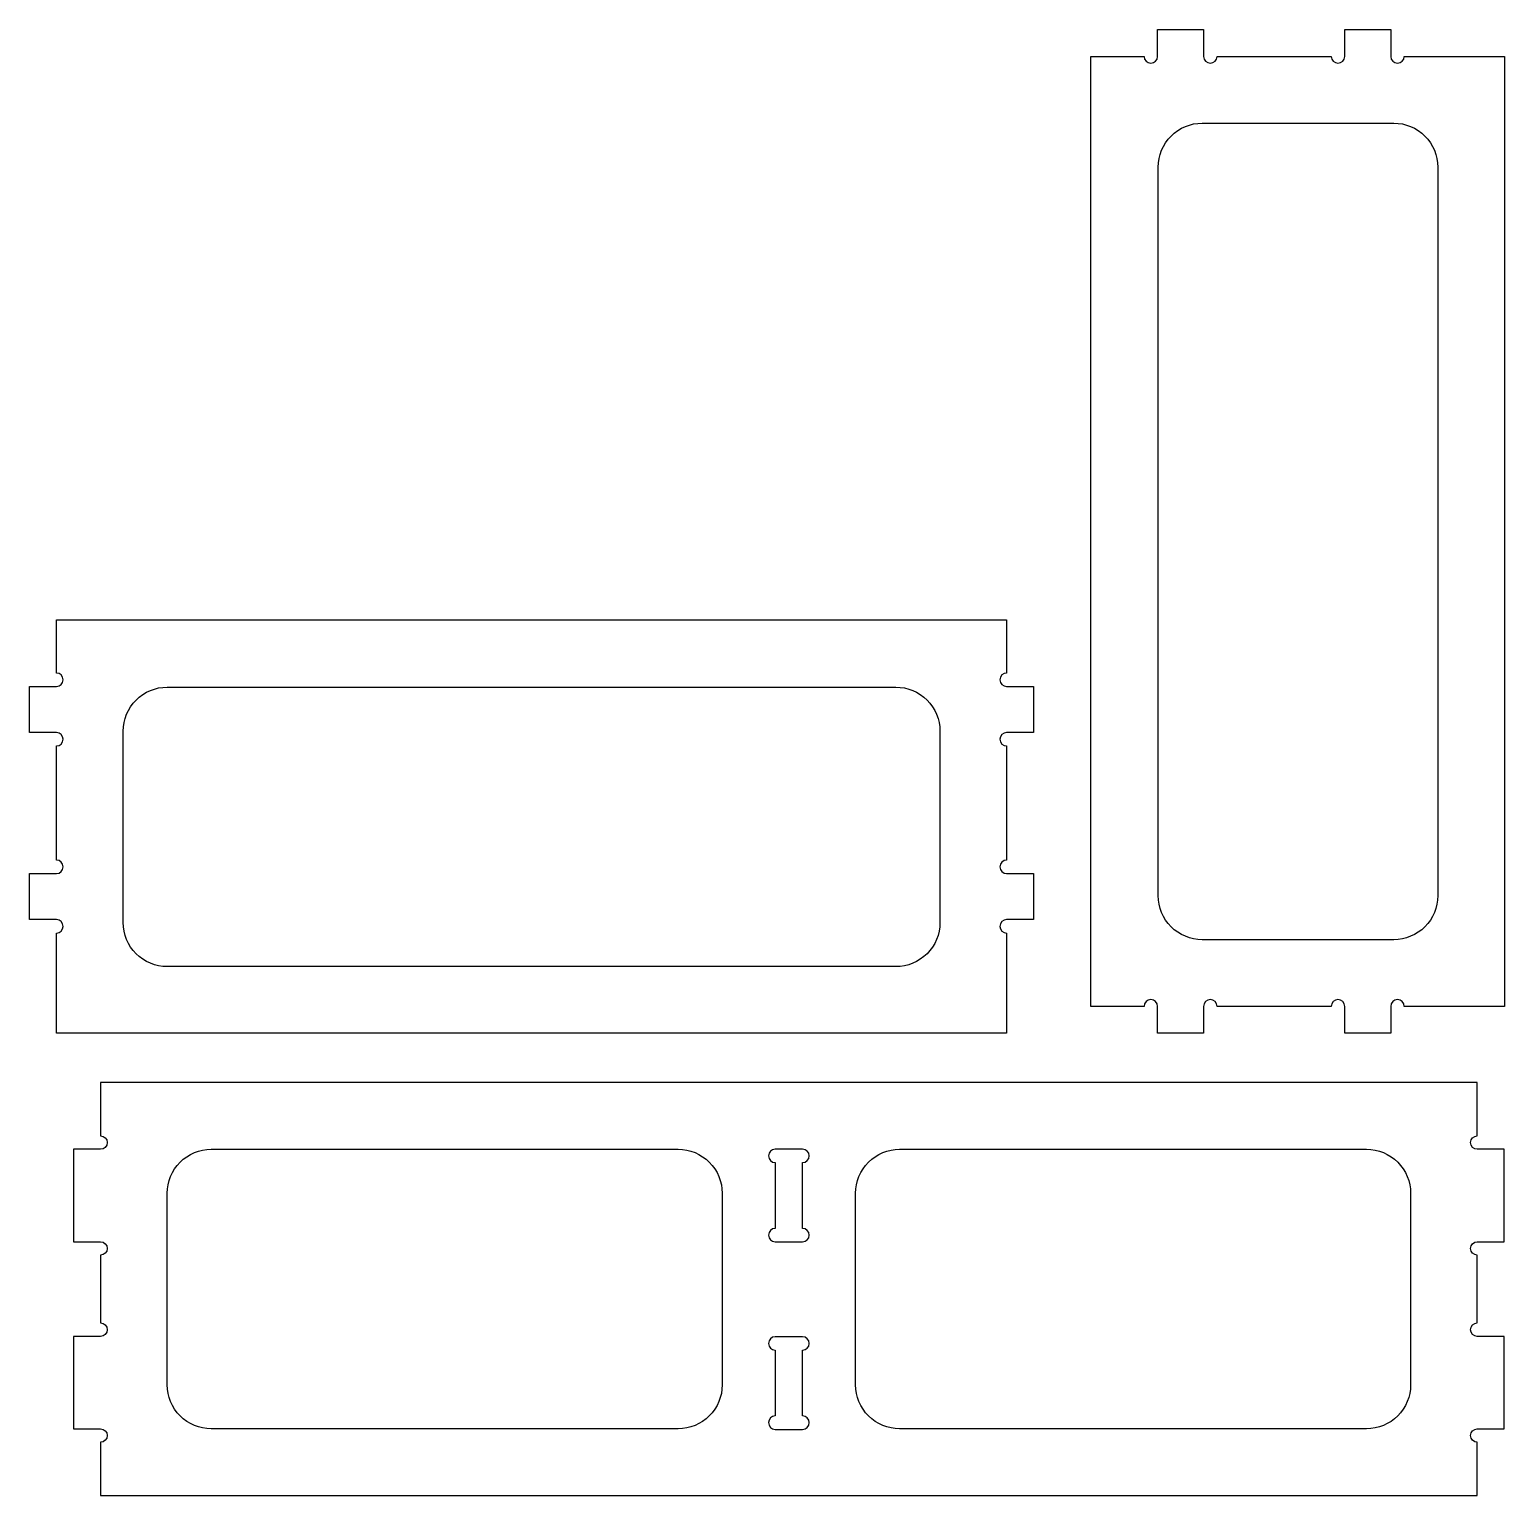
# Model space of a CAD drawing. Extents: x 780 to 1450, y 50 to 716.
import ezdxf

# ---------------------------------------------------------------- set-up
doc = ezdxf.new("R2010")
doc.units = 0

# ---------------------------------------------------------------- blocks, each defined once
blk = doc.blocks.new('SKETCH012')
at = {"layer": 'planche2', "color": 7}
for points in [[(812.25, 74.2), (812.25, 50), (1437.65, 50), (1437.65, 74.2, -1), (1437.65, 80.3), (1449.9, 80.3), (1449.9, 122.3), (1437.65, 122.3, -1), (1437.65, 128.4), (1437.65, 159.2, -1), (1437.65, 165.3), (1449.9, 165.3), (1449.9, 207.3), (1437.65, 207.3, -1), (1437.65, 213.4), (1437.65, 237.6), (812.25, 237.6), (812.25, 213.4, -1), (812.25, 207.3), (800, 207.3), (800, 165.3), (812.25, 165.3, -1), (812.25, 159.2), (812.25, 128.4, -1), (812.25, 122.3), (800, 122.3), (800, 80.3), (812.25, 80.3, -1)], [(862.55, 207.3), (1074.65, 207.3, -0.414214), (1094.65, 187.3), (1094.65, 100.3, -0.414214), (1074.65, 80.3), (862.55, 80.3, -0.414214), (842.55, 100.3), (842.55, 187.3, -0.414214)], [(1118.75, 171.35, 1), (1118.75, 165.25), (1131.15, 165.25, 1), (1131.15, 171.35), (1131.15, 201.25, 1), (1131.15, 207.35), (1118.75, 207.35, 1), (1118.75, 201.25)], [(1155.25, 100.3), (1155.25, 187.3, -0.414214), (1175.25, 207.3), (1387.35, 207.3, -0.414214), (1407.35, 187.3), (1407.35, 100.3, -0.414214), (1387.35, 80.3), (1175.25, 80.3, -0.414214)], [(1118.75, 86.15, 1), (1118.75, 80.05), (1131.15, 80.05, 1), (1131.15, 86.15), (1131.15, 116.05, 1), (1131.15, 122.15), (1118.75, 122.15, 1), (1118.75, 116.05)]]:
    blk.add_lwpolyline(points, format="xyb", close=True, dxfattribs=at)
blk = doc.blocks.new('SKETCH013')
at = {"layer": 'planche2', "color": 7}
for points in [[(792.25, 390.55, 1), (792.25, 396.65), (780, 396.65), (780, 417.6), (792.25, 417.6, 1), (792.25, 423.7), (792.25, 447.9), (1223.85, 447.9), (1223.85, 423.7, 1), (1223.85, 417.6), (1236.1, 417.6), (1236.1, 396.65), (1223.85, 396.65, 1), (1223.85, 390.55), (1223.85, 338.7, 1), (1223.85, 332.6), (1236.1, 332.6), (1236.1, 311.65), (1223.85, 311.65, 1), (1223.85, 305.55), (1223.85, 260), (792.25, 260), (792.25, 305.55, 1), (792.25, 311.65), (780, 311.65), (780, 332.6), (792.25, 332.6, 1), (792.25, 338.7)], [(822.55, 310.3), (822.55, 397.3, -0.414214), (842.55, 417.3), (1173.55, 417.3, -0.414214), (1193.55, 397.3), (1193.55, 310.3, -0.414214), (1173.55, 290.3), (842.55, 290.3, -0.414214)]]:
    blk.add_lwpolyline(points, format="xyb", close=True, dxfattribs=at)
blk = doc.blocks.new('SKETCH014')
at = {"layer": 'planche2', "color": 7}
for points in [[(1319.45, 272.25, 1), (1313.35, 272.25), (1313.35, 260), (1292.4, 260), (1292.4, 272.25, 1), (1286.3, 272.25), (1262.1, 272.25), (1262.1, 703.85), (1286.3, 703.85, 1), (1292.4, 703.85), (1292.4, 716.1), (1313.35, 716.1), (1313.35, 703.85, 1), (1319.45, 703.85), (1371.3, 703.85, 1), (1377.4, 703.85), (1377.4, 716.1), (1398.35, 716.1), (1398.35, 703.85, 1), (1404.45, 703.85), (1450, 703.85), (1450, 272.25), (1404.45, 272.25, 1), (1398.35, 272.25), (1398.35, 260), (1377.4, 260), (1377.4, 272.25, 1), (1371.3, 272.25)], [(1399.7, 302.55), (1312.7, 302.55, -0.414214), (1292.7, 322.55), (1292.7, 653.55, -0.414214), (1312.7, 673.55), (1399.7, 673.55, -0.414214), (1419.7, 653.55), (1419.7, 322.55, -0.414214)]]:
    blk.add_lwpolyline(points, format="xyb", close=True, dxfattribs=at)

msp = doc.modelspace()

# ---------------------------------------------------------------- block references
at = {"layer": 'planche2', "color": 7}
for name in ['SKETCH014', 'SKETCH013', 'SKETCH012']:
    msp.add_blockref(name, (0, 0), dxfattribs=at)

doc.saveas('drawing.dxf')
